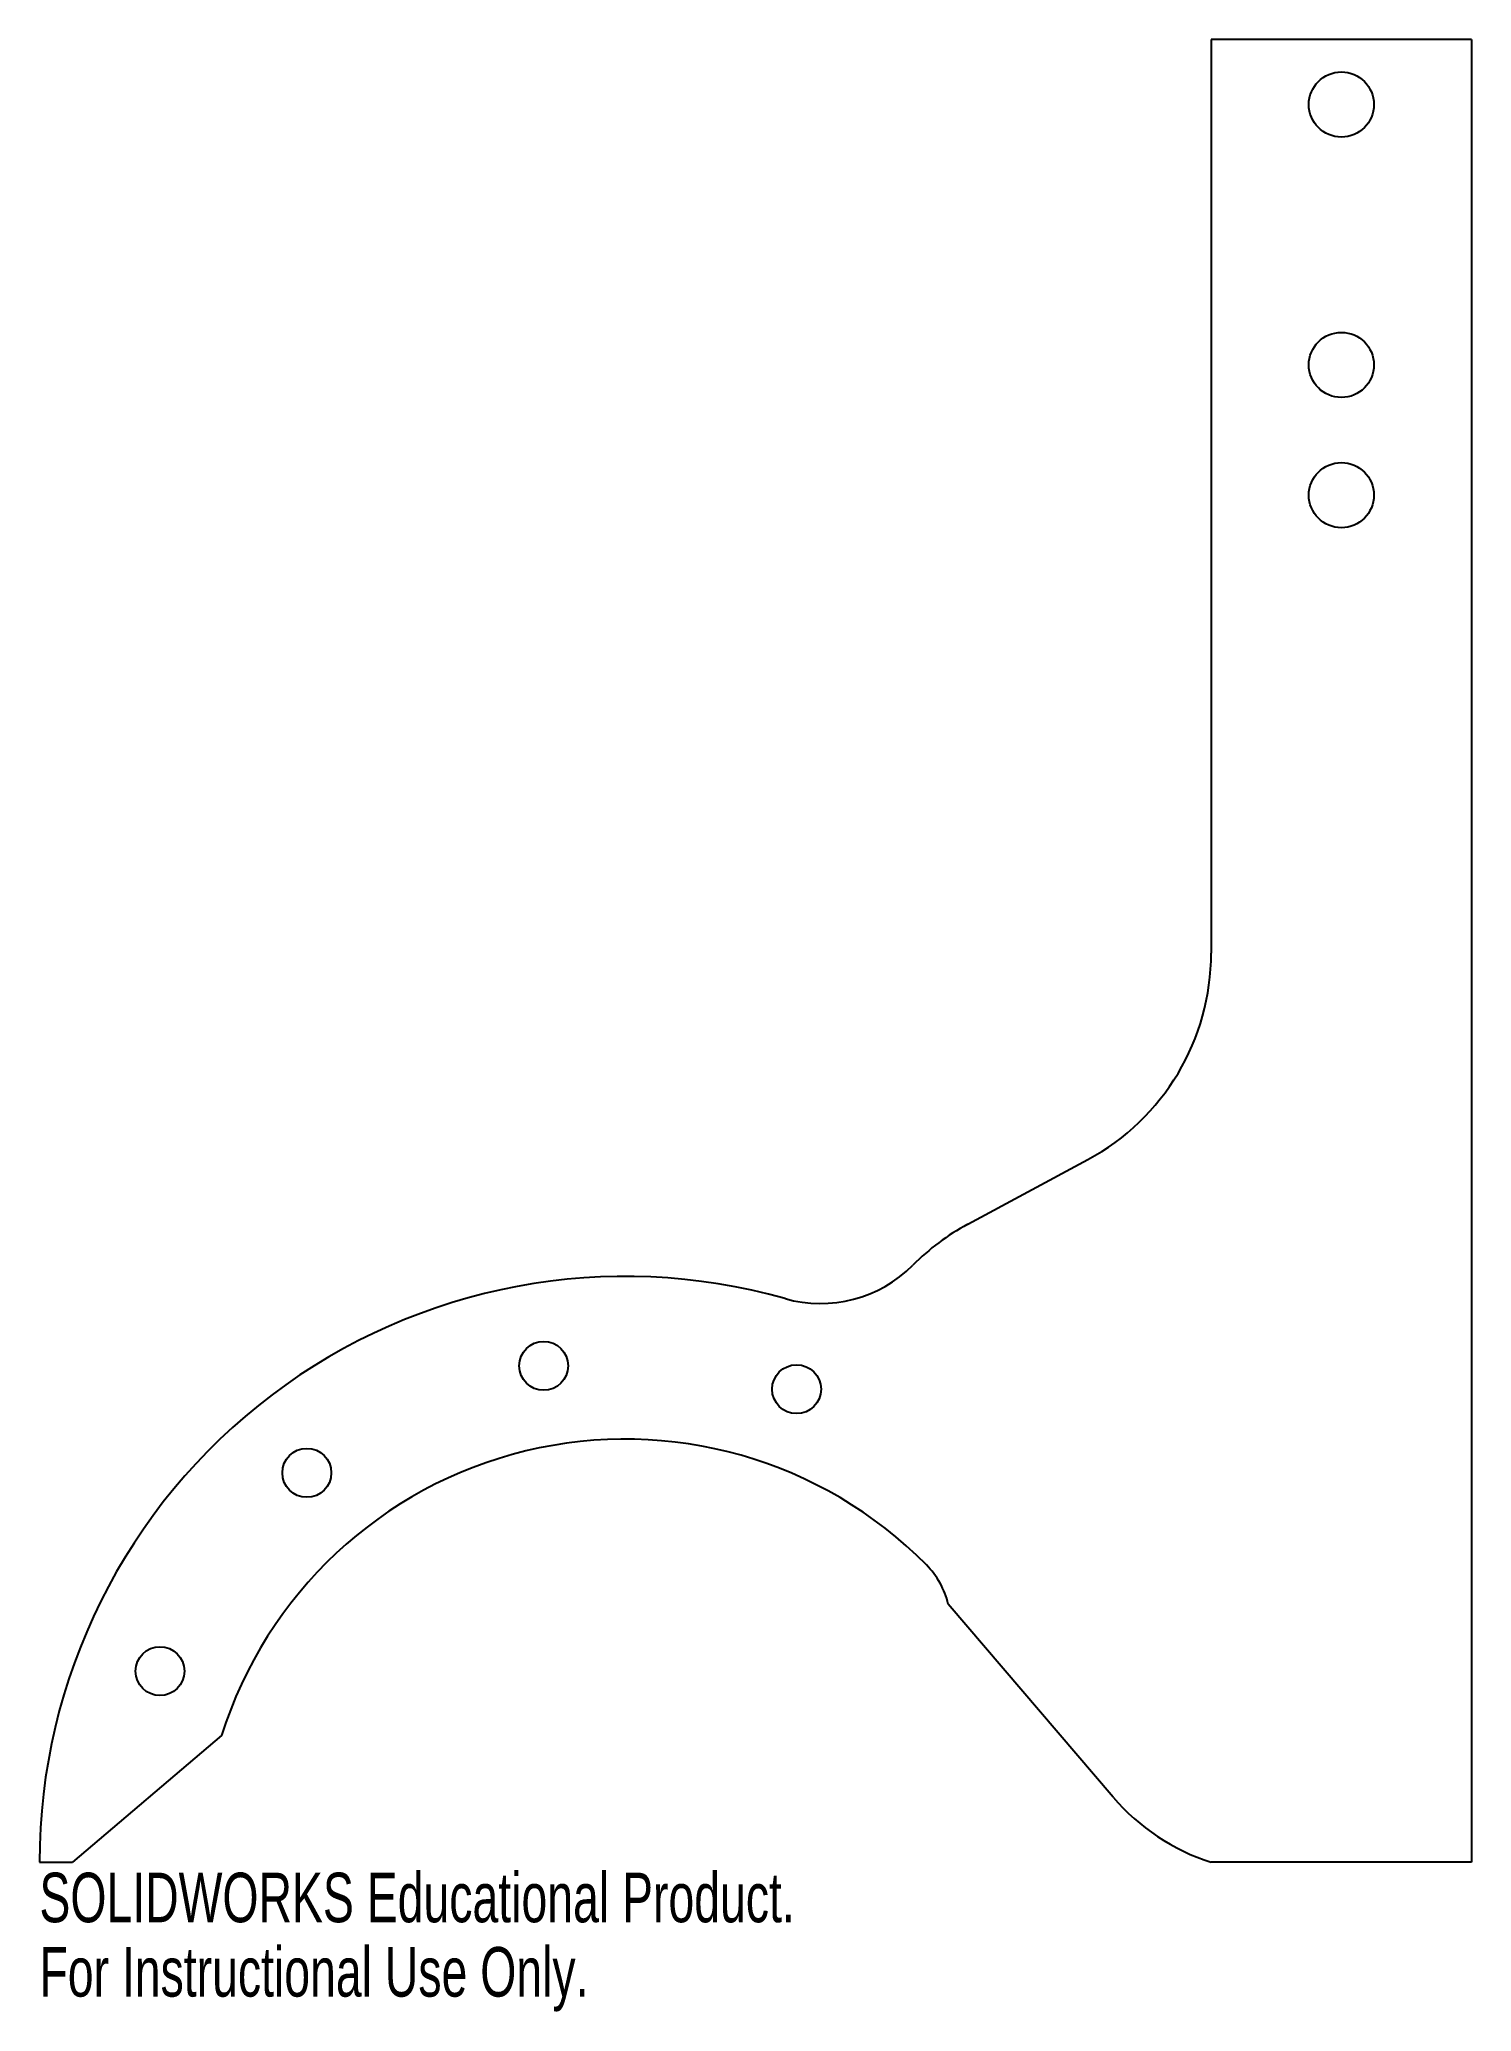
# Model space of a CAD drawing. Header units: inches. Extents: x -4 to 1.5, y -3.57 to 4.
import ezdxf

# ---------------------------------------------------------------- set-up
doc = ezdxf.new("R2010")
doc.units = ezdxf.units.IN
doc.header["$MEASUREMENT"] = 0
doc.styles.add('SLDTEXTSTYLE0', font='TXT', dxfattribs={"width": 0.7})

msp = doc.modelspace()

# ---------------------------------------------------------------- linework, layer by layer
at = {"color": 7, "linetype": 'Continuous', "lineweight": 25}
for p, q in [((0.5, 4), (0.5, 0.4911)), ((1.5, 4), (0.5, 4)), ((1.5, 4), (1.5, -3)), ((-0.4349, -0.55), (0.0267, -0.3013)), ((0.1234, -2.7498), (-0.5095, -2.0087)), ((-3.3004, -2.5133), (-3.8729, -3)), ((-4, -3), (-3.8729, -3)), ((1.5, -3), (0.5, -3))]:
    msp.add_line(p, q, dxfattribs=at)
for centre, radius in [((1, 3.75), 0.125), ((1, 2.75), 0.125), ((1, 2.25), 0.125), ((-2.0633, -1.0936), 0.0938), ((-1.0922, -1.1834), 0.0938), ((-2.9731, -1.5045), 0.0938), ((-3.5371, -2.2659), 0.0938)]:
    msp.add_circle(centre, radius, dxfattribs=at)
for centre, radius, start, end in [((-0.4, 0.4911), 0.9, 298.30293, 0), ((-0.0082, -1.3424), 0.9, 118.30293, 135.10586), ((-1.75, -3), 2.25, 74.17338, 180), ((-1, -0.3542), 0.5, 254.17338, 315.10586), ((-1.75, -3), 1.625, 44.63977, 162.57297), ((-0.825, -2.0866), 0.325, 13.85274, 44.63977), ((0.7507, -2.214), 0.825, 220.49602, 252.30718)]:
    msp.add_arc(centre, radius, start, end, dxfattribs=at)

# ---------------------------------------------------------------- texts
at = {"color": 7, "linetype": 'Continuous', "char_height": 0.1903, "attachment_point": 1, "style": 'SLDTEXTSTYLE0'}
for s, insert in [('SOLIDWORKS Educational Product.', (-4, -3.0401)), ('For Instructional Use Only.', (-4, -3.3256))]:
    msp.add_mtext(s, dxfattribs=dict(at, insert=insert))

doc.saveas('drawing.dxf')
